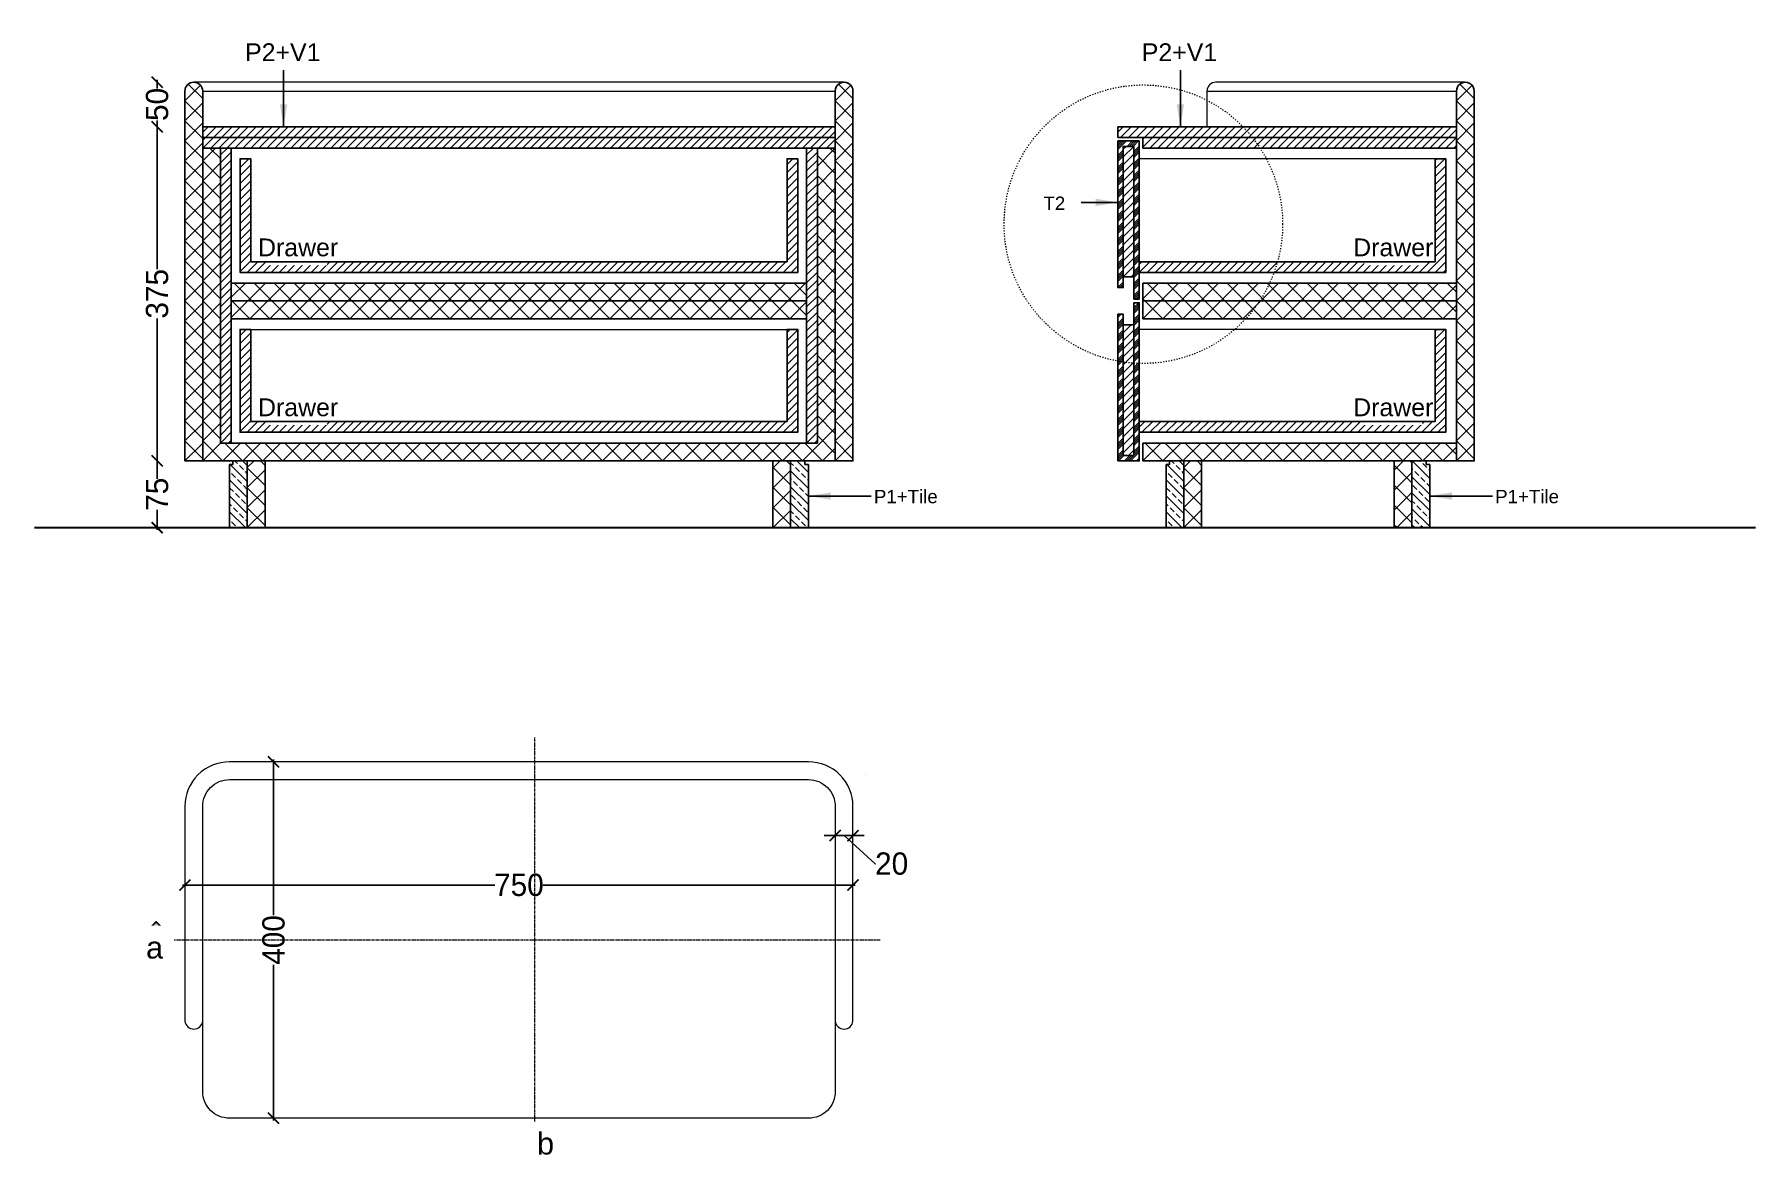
# Model space of a CAD drawing. Header units: millimetres. Extents: x 75500 to 345360, y -224327 to 19532.
# Drawn here: x 214718 to 216650, y -107131 to -105862 of the extents above; entities that cross this region are included whole.
import ezdxf

# ---------------------------------------------------------------- set-up
doc = ezdxf.new("R2010")
doc.units = ezdxf.units.MM
doc.header["$LTSCALE"] = 0.01
doc.linetypes.add('CENTER', pattern=[50.8, 31.75, -6.35, 6.35, -6.35])
doc.linetypes.add('ZWCAD_ISO03W100', pattern=[30, 12, -18])
for name, color, linetype, lineweight in [('A-Ele 6', 250, 'Continuous', 0), ('A-WALL', 7, 'Continuous', 30), ('furniture section', 7, 'Continuous', 25), ('hatch', 251, 'Continuous', 0), ('Lights', 14, 'Continuous', 20), ('text', 253, 'Continuous', 0)]:
    doc.layers.add(name, color=color, linetype=linetype, lineweight=lineweight)
doc.layers.add('e .05', color=253, linetype='Continuous')
doc.styles.add('Arial', font='arial.ttf')
doc.styles.add('ISOCP2', font='GOTHIC.TTF')
doc.styles.get("Standard").update_dxf_attribs({"font": 'arial.ttf'})
doc.dimstyles.new('77', dxfattribs={"dimscale": 0.25, "dimtxt": 130, "dimasz": 100, "dimexe": 5, "dimexo": 1, "dimgap": 0.25, "dimtad": 0, "dimdec": 0, "dimrnd": 5, "dimzin": 0, "dimdsep": 46, "dimtxsty": 'ISOCP2', "dimblk": 'ARCHTICK', "dimcen": 0, "dimdle": 100, "dimclrd": 1, "dimclre": 256, "dimclrt": 256, "dimazin": 0, "dimtm": 1e-09, "dimtfac": 1, "dimtdec": 0, "dimtmove": 1, "dimatfit": 0, "dimfxl": 1, "dimtolj": 1, "dimtzin": 12, "dimlwd": -1, "dimlwe": -1, "dimarcsym": 0})
doc.dimstyles.new('MIGCS IN MM 1 100', dxfattribs={"dimtxt": 40, "dimasz": 30, "dimexe": 180, "dimexo": 100, "dimgap": 25, "dimtad": 0, "dimdec": 0, "dimzin": 0, "dimdsep": 46, "dimtxsty": 'Standard', "dimblk": 'ARCHTICK', "dimcen": 150, "dimse1": 1, "dimse2": 1, "dimclrd": 3, "dimclre": 3, "dimclrt": 3, "dimadec": 0, "dimazin": 0, "dimtfac": 1, "dimtdec": 0, "dimtix": 1, "dimtmove": 2, "dimatfit": 3, "dimfxl": 1, "dimtolj": 1, "dimtzin": 0, "dimarcsym": 0})
pattern_1 = [(45, (215940.3803, -106133.917), (-4.49013, 4.49013), [])]
pattern_2 = [(45, (215934.38, -106145.917), (-6.7352, 6.7352), []), (45, (215936.625, -106145.917), (-6.7352, 6.7352), []), (45, (215938.87, -106145.917), (-6.7352, 6.7352), []), (45, (215941.1155, -106145.917), (-6.7352, 6.7352), [])]

# ---------------------------------------------------------------- blocks, each defined once
blk = doc.blocks.new('_ARCHTICK')
at = {"color": 0, "linetype": 'ByBlock', "const_width": 0.15}
blk.add_lwpolyline([(-0.5, -0.5), (0.5, 0.5)], dxfattribs=at)
blk = doc.blocks.new('*D366')
at = {"color": 1, "ltscale": 4, "transparency": 16777216}
for p, q in [((214986.6, -106675.7), (214986.6, -106850.2)), ((214986.6, -107080.7), (214986.6, -106906.2))]:
    blk.add_line(p, q, dxfattribs=at)
at = {"layer": 'Defpoints', "color": 0, "transparency": 16777216}
for p in [(215004.6, -106678.2), (214986.6, -107078.2), (215004.6, -107078.2)]:
    blk.add_point(p, dxfattribs=at)
at = {"color": 1, "transparency": 16777216, "xscale": 12.5, "yscale": 12.5, "zscale": 12.5}
for p, rotation in [((214986.6, -106678.2), 90), ((214986.6, -107078.2), 270)]:
    blk.add_blockref('_ARCHTICK', p, dxfattribs=dict(at, rotation=rotation))
at = {"transparency": 16777216, "insert": (214986.6, -106878.2), "char_height": 25, "attachment_point": 5, "rotation": 90, "style": 'ISOCP2'}
blk.add_mtext('\\A1;400', dxfattribs=at)
blk = doc.blocks.new('*D367')
at = {"color": 1, "ltscale": 4, "transparency": 16777216}
for p, q in [((214884.5, -106816.5), (215234.8, -106816.5)), ((215639.5, -106816.5), (215289.2, -106816.5))]:
    blk.add_line(p, q, dxfattribs=at)
at = {"layer": 'Defpoints', "color": 0, "transparency": 16777216}
for p in [(214887, -106816.5), (214887, -106888.2), (215637, -106888.2)]:
    blk.add_point(p, dxfattribs=at)
at = {"color": 1, "transparency": 16777216, "xscale": 12.5, "yscale": 12.5, "zscale": 12.5, "rotation": 180}
blk.add_blockref('_ARCHTICK', (214887, -106816.5), dxfattribs=at)
at = {"color": 1, "transparency": 16777216, "xscale": 12.5, "yscale": 12.5, "zscale": 12.5}
blk.add_blockref('_ARCHTICK', (215637, -106816.5), dxfattribs=at)
at = {"transparency": 16777216, "insert": (215262, -106816.5), "char_height": 25, "attachment_point": 5, "style": 'ISOCP2'}
blk.add_mtext('\\A1;750', dxfattribs=at)
blk = doc.blocks.new('*D365')
at = {"color": 1, "ltscale": 4, "transparency": 16777216}
for p, q in [((215617, -106761), (215604.5, -106761)), ((215617, -106761), (215637, -106761)), ((215662, -106792.6), (215627, -106761)), ((215637, -106761), (215649.5, -106761)), ((215662.1, -106792.6), (215662, -106792.6))]:
    blk.add_line(p, q, dxfattribs=at)
at = {"layer": 'Defpoints', "color": 0, "transparency": 16777216}
for p in [(215617, -106761), (215637, -106761), (215637, -106761)]:
    blk.add_point(p, dxfattribs=at)
at = {"color": 1, "transparency": 16777216, "xscale": 12.5, "yscale": 12.5, "zscale": 12.5}
blk.add_blockref('_ARCHTICK', (215617, -106761), dxfattribs=at)
at = {"color": 1, "transparency": 16777216, "xscale": 12.5, "yscale": 12.5, "zscale": 12.5, "rotation": 180}
blk.add_blockref('_ARCHTICK', (215637, -106761), dxfattribs=at)
at = {"transparency": 16777216, "insert": (215680.4, -106792.6), "char_height": 25, "attachment_point": 5, "style": 'ISOCP2'}
blk.add_mtext('\\A1;20', dxfattribs=at)
blk = doc.blocks.new('*D368')
at = {"color": 1, "ltscale": 4, "transparency": 16777216}
for p, q in [((214855.9, -105962.9), (214855.9, -106125.3)), ((214855.9, -106342.9), (214855.9, -106180.5))]:
    blk.add_line(p, q, dxfattribs=at)
at = {"layer": 'Defpoints', "color": 0, "transparency": 16777216}
for p in [(214907, -105965.4), (214855.9, -106340.4), (214907, -106340.4)]:
    blk.add_point(p, dxfattribs=at)
at = {"color": 1, "transparency": 16777216, "xscale": 12.5, "yscale": 12.5, "zscale": 12.5}
for p, rotation in [((214855.9, -105965.4), 90), ((214855.9, -106340.4), 270)]:
    blk.add_blockref('_ARCHTICK', p, dxfattribs=dict(at, rotation=rotation))
at = {"transparency": 16777216, "insert": (214855.9, -106152.9), "char_height": 25, "attachment_point": 5, "rotation": 90, "style": 'ISOCP2'}
blk.add_mtext('\\A1;375', dxfattribs=at)
blk = doc.blocks.new('*D369')
at = {"color": 1, "ltscale": 4, "transparency": 16777216}
for p, q in [((214855.9, -105912.9), (214855.9, -105922.3)), ((214855.9, -105967.9), (214855.9, -105958.5))]:
    blk.add_line(p, q, dxfattribs=at)
at = {"layer": 'Defpoints', "color": 0, "transparency": 16777216}
for p in [(214855.9, -105915.4), (214907, -105915.4), (214907, -105965.4)]:
    blk.add_point(p, dxfattribs=at)
at = {"color": 1, "transparency": 16777216, "xscale": 12.5, "yscale": 12.5, "zscale": 12.5}
for p, rotation in [((214855.9, -105915.4), 90), ((214855.9, -105965.4), 270)]:
    blk.add_blockref('_ARCHTICK', p, dxfattribs=dict(at, rotation=rotation))
at = {"transparency": 16777216, "insert": (214855.9, -105940.4), "char_height": 25, "attachment_point": 5, "rotation": 90, "style": 'ISOCP2'}
blk.add_mtext('\\A1;50', dxfattribs=at)
blk = doc.blocks.new('*D373')
at = {"color": 1, "ltscale": 4, "transparency": 16777216}
for p, q in [((214855.9, -106337.9), (214855.9, -106360.6)), ((214855.9, -106417.9), (214855.9, -106395.3))]:
    blk.add_line(p, q, dxfattribs=at)
at = {"layer": 'Defpoints', "color": 0, "transparency": 16777216}
for p in [(214855.9, -106340.4), (214977, -106340.4), (214977, -106415.4)]:
    blk.add_point(p, dxfattribs=at)
at = {"color": 1, "transparency": 16777216, "xscale": 12.5, "yscale": 12.5, "zscale": 12.5}
for p, rotation in [((214855.9, -106340.4), 90), ((214855.9, -106415.4), 270)]:
    blk.add_blockref('_ARCHTICK', p, dxfattribs=dict(at, rotation=rotation))
at = {"transparency": 16777216, "insert": (214855.9, -106377.9), "char_height": 25, "attachment_point": 5, "rotation": 90, "style": 'ISOCP2'}
blk.add_mtext('\\A1;75', dxfattribs=at)
blk = doc.blocks.new('jyhtgrefdwas-flat-38-flat-1-flat-1')
at = {"layer": 'Lights', "lineweight": 30, "ltscale": 300}
h = blk.add_hatch(color=256, dxfattribs=at)
h.dxf.hatch_style = 1
h.paths.add_polyline_path([(-27.8, 0), (0, 27.8), (27.8, 0)])
blk.add_lwpolyline([(-27.8, 0), (0, 27.8), (27.8, 0), (-27.8, 0)], dxfattribs=at)

msp = doc.modelspace()

# ---------------------------------------------------------------- hatches: boundary and pattern name
at = {"layer": 'hatch'}
h = msp.add_hatch(dxfattribs=at)
h.set_pattern_fill('ANSI37', color=256, scale=5, angle=360)
h.set_pattern_definition([(45, (214886.963, -106340.417), (-11.2253, 11.2253), []), (135, (214886.963, -106340.417), (-11.2253, -11.2253), [])])
edge = h.paths.add_edge_path()
edge.add_line((214887, -106340.4), (214887, -105925.4))
edge.add_ellipse((214897, -105925.4), major_axis=(-10, 0), ratio=1, start_angle=180, end_angle=360, ccw=False)
edge.add_line((214907, -105925.4), (214907, -106340.4))
edge.add_line((214907, -106340.4), (214887, -106340.4))
h = msp.add_hatch(dxfattribs=at)
h.set_pattern_fill('ANSI37', color=256, scale=5, angle=360)
h.set_pattern_definition([(45, (215616.962, -106340.417), (-11.2253, 11.2253), []), (135, (215616.962, -106340.417), (-11.2253, -11.2253), [])])
edge = h.paths.add_edge_path()
edge.add_line((215617, -106340.4), (215617, -105925.5))
edge.add_ellipse((215627, -105925.4), major_axis=(-10, 0), ratio=1, start_angle=539.2648, end_angle=720.7352, ccw=False)
edge.add_line((215637, -105925.5), (215637, -106340.4))
edge.add_line((215637, -106340.4), (215617, -106340.4))
h = msp.add_hatch(dxfattribs=at)
h.set_pattern_fill('ANSI37', color=256, scale=5, angle=360)
h.set_pattern_definition([(45, (216314.38, -106340.417), (-11.2253, 11.2253), []), (135, (216314.38, -106340.417), (-11.2253, -11.2253), [])])
edge = h.paths.add_edge_path()
edge.add_line((216314.4, -106340.4), (216314.4, -105925.5))
edge.add_ellipse((216324.4, -105925.4), major_axis=(-10, 0), ratio=1, start_angle=539.2648, end_angle=720.7352, ccw=False)
edge.add_line((216334.4, -105925.5), (216334.4, -106340.4))
edge.add_line((216334.4, -106340.4), (216314.4, -106340.4))
h = msp.add_hatch(dxfattribs=at)
h.set_pattern_fill('ANSI31', color=256, scale=2)
h.set_pattern_definition([(45, (214906.963, -105989.417), (-4.49013, 4.49013), [])])
h.paths.add_polyline_path([(214907, -105965.4), (214907, -105977.4), (215617, -105977.4), (215617, -105965.4)])
h.paths.add_polyline_path([(214907, -105977.4), (214907, -105989.4), (215617, -105989.4), (215617, -105977.4)])
h = msp.add_hatch(dxfattribs=at)
h.set_pattern_fill('ANSI31', color=256, scale=2)
h.set_pattern_definition([(45, (215934.3803, -105989.417), (-4.49013, 4.49013), [])])
h.paths.add_polyline_path([(215934.4, -105965.4), (215934.4, -105977.4), (216314.4, -105977.4), (216314.4, -105965.4)])
h.paths.add_polyline_path([(215962.4, -105977.4), (215962.4, -105989.4), (216314.4, -105989.4), (216314.4, -105977.4)])
h = msp.add_hatch(dxfattribs=at)
h.set_pattern_fill('ANSI37', color=256, scale=5, angle=360)
h.set_pattern_definition([(45, (214906.963, -106340.417), (-11.22532, 11.22532), []), (135, (214906.963, -106340.417), (-11.22532, -11.22532), [])])
h.paths.add_polyline_path([(214907, -105989.4), (214907, -106340.4), (215617, -106340.4), (215617, -105989.4), (215597, -105989.4), (215597, -106320.4), (214927, -106320.4), (214927, -105989.4)])
h = msp.add_hatch(dxfattribs=at)
h.set_pattern_fill('ANSI31', color=256, scale=2)
h.set_pattern_definition([(45, (214926.963, -106320.417), (-4.49013, 4.49013), [])])
h.paths.add_polyline_path([(214927, -105989.4), (214927, -106320.4), (214939, -106320.4), (214939, -105989.4)])
h = msp.add_hatch(dxfattribs=at)
h.set_pattern_fill('ANSI31', color=256, scale=2)
h.set_pattern_definition([(45, (215584.963, -106320.417), (-4.49013, 4.49013), [])])
h.paths.add_polyline_path([(215585, -105989.4), (215585, -106320.4), (215597, -106320.4), (215597, -105989.4)])
h = msp.add_hatch(dxfattribs=at)
h.set_pattern_fill('ANSI34', color=256, scale=0.5)
h.set_pattern_definition(pattern_2)
h.paths.add_polyline_path([(215934.4, -105981.4), (215934.4, -106145.9), (215940.4, -106145.9), (215940.4, -105987.4), (215952.4, -105987.4), (215952.4, -106158.9), (215958.4, -106158.9), (215958.4, -105981.4)])
h = msp.add_hatch(dxfattribs=at)
h.set_pattern_fill('ANSI31', color=256, scale=2)
h.set_pattern_definition(pattern_1)
h.paths.add_polyline_path([(215940.4, -105987.4), (215940.4, -106133.9), (215952.4, -106133.9), (215952.4, -105987.4)])
h = msp.add_hatch(dxfattribs=at)
h.set_pattern_fill('ANSI31', color=256, scale=2)
h.set_pattern_definition([(45, (214938.963, -106128.917), (-4.49013, 4.49013), [])])
h.paths.add_polyline_path([(214949, -106128.9), (214949, -106001.4), (214961, -106001.4), (214961, -106116.9), (215563, -106116.9), (215563, -106001.4), (215575, -106001.4), (215575, -106128.9)])
h = msp.add_hatch(dxfattribs=at)
h.set_pattern_fill('ANSI31', color=256, scale=2)
h.set_pattern_definition([(45, (215958.3803, -106128.917), (-4.49013, 4.49013), [])])
h.paths.add_polyline_path([(215958.4, -106116.9), (215958.4, -106128.9), (216302.4, -106128.9), (216302.4, -106001.4), (216290.4, -106001.4), (216290.4, -106116.9)])
h = msp.add_hatch(dxfattribs=at)
h.set_pattern_fill('ANSI37', color=256, scale=5, angle=360)
h.set_pattern_definition([(45, (214914.963, -106180.917), (-11.22532, 11.22532), []), (135, (214914.963, -106180.917), (-11.22532, -11.22532), [])])
h.paths.add_polyline_path([(214939, -106140.9), (214939, -106160.9), (215585, -106160.9), (215585, -106140.9)])
h.paths.add_polyline_path([(214939, -106160.9), (214939, -106180.9), (215585, -106180.9), (215585, -106160.9)])
h = msp.add_hatch(dxfattribs=at)
h.set_pattern_fill('ANSI37', color=256, scale=5, angle=360)
h.set_pattern_definition([(45, (215962.38, -106180.917), (-11.2253, 11.2253), []), (135, (215962.38, -106180.917), (-11.2253, -11.2253), [])])
h.paths.add_polyline_path([(215962.4, -106140.9), (215962.4, -106160.9), (216314.4, -106160.9), (216314.4, -106140.9)])
h.paths.add_polyline_path([(215962.4, -106160.9), (215962.4, -106180.9), (216314.4, -106180.9), (216314.4, -106160.9)])
h = msp.add_hatch(dxfattribs=at)
h.set_pattern_fill('ANSI34', color=256, scale=0.5)
h.set_pattern_definition(pattern_2)
h.paths.add_polyline_path([(215934.4, -106340.4), (215934.4, -106175.9), (215940.4, -106175.9), (215940.4, -106334.4), (215952.4, -106334.4), (215952.4, -106162.9), (215958.4, -106162.9), (215958.4, -106340.4)])
h = msp.add_hatch(dxfattribs=at)
h.set_pattern_fill('ANSI31', color=256, scale=2)
h.set_pattern_definition(pattern_1)
h.paths.add_polyline_path([(215940.4, -106334.4), (215940.4, -106187.9), (215952.4, -106187.9), (215952.4, -106334.4)])
h = msp.add_hatch(dxfattribs=at)
h.set_pattern_fill('ANSI31', color=256, scale=2)
h.set_pattern_definition([(45, (214938.963, -106308.417), (-4.49013, 4.49013), [])])
h.paths.add_polyline_path([(214949, -106308.4), (214949, -106192.9), (214961, -106192.9), (214961, -106296.4), (215563, -106296.4), (215563, -106192.9), (215575, -106192.9), (215575, -106308.4)])
h = msp.add_hatch(dxfattribs=at)
h.set_pattern_fill('ANSI31', color=256, scale=2)
h.set_pattern_definition([(45, (215958.3803, -106320.417), (-4.49013, 4.49013), [])])
h.paths.add_polyline_path([(215958.4, -106296.4), (215958.4, -106308.4), (216302.4, -106308.4), (216302.4, -106192.9), (216290.4, -106192.9), (216290.4, -106296.4)])
h = msp.add_hatch(dxfattribs=at)
h.set_pattern_fill('ANSI37', color=256, scale=5, angle=360)
h.set_pattern_definition([(45, (215962.38, -106340.417), (-11.2253, 11.2253), []), (135, (215962.38, -106340.417), (-11.2253, -11.2253), [])])
h.paths.add_polyline_path([(215962.4, -106320.4), (215962.4, -106340.4), (216314.4, -106340.4), (216314.4, -106320.4)])
h = msp.add_hatch(dxfattribs=at)
h.set_pattern_fill('ANSI33', color=256, scale=2, angle=90)
h.set_pattern_definition([(135, (214936.963, -106415.417), (-8.9803, -8.9803), []), (135, (214936.963, -106406.437), (-8.9803, -8.9803), [6.35, -3.175])])
h.paths.add_polyline_path([(214937, -106344.4), (214937, -106415.4), (214957, -106415.4), (214957, -106340.4), (214941, -106340.4), (214941, -106344.4)])
h = msp.add_hatch(dxfattribs=at)
h.set_pattern_fill('ANSI37', color=256, scale=5, angle=360)
h.set_pattern_definition([(45, (214956.963, -106415.417), (-11.2253, 11.2253), []), (135, (214956.963, -106415.417), (-11.2253, -11.2253), [])])
h.paths.add_polyline_path([(214957, -106340.4), (214957, -106415.4), (214977, -106415.4), (214977, -106340.4)])
h = msp.add_hatch(dxfattribs=at)
h.set_pattern_fill('ANSI37', color=256, scale=5, angle=180)
h.set_pattern_definition([(45, (215435.314, -106415.417), (-11.2253, 11.2253), []), (135, (215435.314, -106415.417), (-11.2253, -11.2253), [])])
h.paths.add_polyline_path([(215547, -106340.4), (215547, -106415.4), (215567, -106415.4), (215567, -106340.4)])
h = msp.add_hatch(dxfattribs=at)
h.set_pattern_fill('ANSI33', color=256, scale=2, angle=90)
h.set_pattern_definition([(135, (215415.314, -106415.417), (-8.98026, -8.98026), []), (135, (215415.314, -106406.437), (-8.98026, -8.98026), [6.35, -3.175])])
h.paths.add_polyline_path([(215567, -106340.4), (215567, -106415.4), (215587, -106415.4), (215587, -106344.4), (215583, -106344.4), (215583, -106340.4)])
h = msp.add_hatch(dxfattribs=at)
h.set_pattern_fill('ANSI33', color=256, scale=2, angle=90)
h.set_pattern_definition([(135, (215988.38, -106415.417), (-8.9803, -8.9803), []), (135, (215988.38, -106406.437), (-8.9803, -8.9803), [6.35, -3.175])])
h.paths.add_polyline_path([(215988.4, -106344.4), (215988.4, -106415.4), (216008.4, -106415.4), (216008.4, -106340.4), (215992.4, -106340.4), (215992.4, -106344.4)])
h = msp.add_hatch(dxfattribs=at)
h.set_pattern_fill('ANSI37', color=256, scale=5, angle=360)
h.set_pattern_definition([(45, (216008.38, -106415.417), (-11.2253, 11.2253), []), (135, (216008.38, -106415.417), (-11.2253, -11.2253), [])])
h.paths.add_polyline_path([(216008.4, -106340.4), (216008.4, -106415.4), (216028.4, -106415.4), (216028.4, -106340.4)])
h = msp.add_hatch(dxfattribs=at)
h.set_pattern_fill('ANSI37', color=256, scale=5, angle=180)
h.set_pattern_definition([(45, (216000.38, -106415.417), (-11.2253, 11.2253), []), (135, (216000.38, -106415.417), (-11.2253, -11.2253), [])])
h.paths.add_polyline_path([(216244.4, -106340.4), (216244.4, -106415.4), (216264.4, -106415.4), (216264.4, -106340.4)])
h = msp.add_hatch(dxfattribs=at)
h.set_pattern_fill('ANSI33', color=256, scale=2, angle=90)
h.set_pattern_definition([(135, (215980.38, -106415.417), (-8.98026, -8.98026), []), (135, (215980.38, -106406.437), (-8.98026, -8.98026), [6.35, -3.175])])
h.paths.add_polyline_path([(216264.4, -106340.4), (216264.4, -106415.4), (216284.4, -106415.4), (216284.4, -106344.4), (216280.4, -106344.4), (216280.4, -106340.4)])

# ---------------------------------------------------------------- linework, layer by layer
at = {"ltscale": 4}
msp.add_line((215651.3, -106693.7), (215651.3, -106693.7), dxfattribs=at)
at = {"layer": 'A-WALL'}
msp.add_line((214718.1, -106415.4), (216650.2, -106415.4), dxfattribs=at)
at = {"layer": 'e .05', "linetype": 'Continuous', "lineweight": 5}
msp.add_line((214961, -106192.9), (215563, -106192.9), dxfattribs=at)
for points in [[(214907, -106969.2), (214907, -106728.2, -0.414214), (214937, -106698.2), (215587, -106698.2, -0.414214), (215617, -106728.2), (215617, -106969.2, 0.900618), (215637, -106969.2), (215637, -106728.2, 0.414214), (215587, -106678.2), (214937, -106678.2, 0.414214), (214887, -106728.2), (214887, -106969.2, 0.900618)], [(215587, -107078.2), (214937, -107078.2, -0.414214), (214907, -107048.2), (214907, -106728.2, -0.414214), (214937, -106698.2), (215587, -106698.2, -0.414214), (215617, -106728.2), (215617, -107048.2, -0.414214)]]:
    msp.add_lwpolyline(points, format="xyb", close=True, dxfattribs=at)
at = {"layer": 'furniture section'}
for points in [[(214887, -106340.4), (214907, -106340.4), (214907, -105925.4, 1), (214887, -105925.4)], [(215617, -106340.4), (215637, -106340.4), (215637, -105925.5, 1.012914), (215617, -105925.5)], [(216314.4, -106340.4), (216334.4, -106340.4), (216334.4, -105925.5, 1.012914), (216314.4, -105925.5)]]:
    msp.add_lwpolyline(points, format="xyb", close=True, dxfattribs=at)
for points in [[(214907, -105965.4), (215617, -105965.4), (215617, -105977.4), (214907, -105977.4)], [(215934.4, -105965.4), (216314.4, -105965.4), (216314.4, -105977.4), (215934.4, -105977.4)], [(214907, -105977.4), (215617, -105977.4), (215617, -105989.4), (214907, -105989.4)], [(214927, -105989.4), (214939, -105989.4), (214939, -106320.4), (214927, -106320.4)], [(215585, -105989.4), (215597, -105989.4), (215597, -106320.4), (215585, -106320.4)], [(215934.4, -105981.4), (215958.4, -105981.4), (215958.4, -106158.9), (215952.4, -106158.9), (215952.4, -105987.4), (215940.4, -105987.4), (215940.4, -106145.9), (215934.4, -106145.9)], [(215940.4, -105987.4), (215952.4, -105987.4), (215952.4, -106133.9), (215940.4, -106133.9)], [(215962.4, -105977.4), (216314.4, -105977.4), (216314.4, -105989.4), (215962.4, -105989.4)], [(214939, -106140.9), (215585, -106140.9), (215585, -106160.9), (214939, -106160.9)], [(215962.4, -106140.9), (216314.4, -106140.9), (216314.4, -106160.9), (215962.4, -106160.9)], [(214939, -106160.9), (215585, -106160.9), (215585, -106180.9), (214939, -106180.9)], [(215934.4, -106340.4), (215958.4, -106340.4), (215958.4, -106162.9), (215952.4, -106162.9), (215952.4, -106334.4), (215940.4, -106334.4), (215940.4, -106175.9), (215934.4, -106175.9)], [(215962.4, -106160.9), (216314.4, -106160.9), (216314.4, -106180.9), (215962.4, -106180.9)], [(215940.4, -106334.4), (215952.4, -106334.4), (215952.4, -106187.9), (215940.4, -106187.9)], [(215962.4, -106320.4), (216314.4, -106320.4), (216314.4, -106340.4), (215962.4, -106340.4)], [(214937, -106344.4), (214941, -106344.4), (214941, -106340.4), (214957, -106340.4), (214957, -106415.4), (214937, -106415.4)], [(214957, -106340.4), (214977, -106340.4), (214977, -106415.4), (214957, -106415.4)], [(215567, -106340.4), (215547, -106340.4), (215547, -106415.4), (215567, -106415.4)], [(215587, -106344.4), (215583, -106344.4), (215583, -106340.4), (215567, -106340.4), (215567, -106415.4), (215587, -106415.4)], [(215988.4, -106344.4), (215992.4, -106344.4), (215992.4, -106340.4), (216008.4, -106340.4), (216008.4, -106415.4), (215988.4, -106415.4)], [(216008.4, -106340.4), (216028.4, -106340.4), (216028.4, -106415.4), (216008.4, -106415.4)], [(216264.4, -106340.4), (216244.4, -106340.4), (216244.4, -106415.4), (216264.4, -106415.4)], [(216284.4, -106344.4), (216280.4, -106344.4), (216280.4, -106340.4), (216264.4, -106340.4), (216264.4, -106415.4), (216284.4, -106415.4)]]:
    msp.add_lwpolyline(points, close=True, dxfattribs=at)
at = {"layer": 'hatch'}
for p, q in [((215627, -105915.4), (214897, -105915.4)), ((216324.4, -105915.4), (216044.4, -105915.4)), ((214907, -105925.4), (215617, -105925.5)), ((216034.4, -105925.4), (216314.4, -105925.5)), ((216034.4, -105925.4), (216034.4, -105965.4)), ((216290.4, -106001.4), (215958.4, -106001.4)), ((216290.4, -106192.9), (215958.4, -106192.9))]:
    msp.add_line(p, q, dxfattribs=at)
msp.add_arc((216044.4, -105925.4), 10, 90, 180, dxfattribs=at)
at = {"layer": 'Lights', "linetype": 'CENTER', "ltscale": 10}
for p, q in [((215279.9, -107122.8), (215279.9, -106650.8)), ((214837.4, -106878.1), (215667.5, -106878.1))]:
    msp.add_line(p, q, dxfattribs=at)

# ---------------------------------------------------------------- block references
at = {"layer": 'Lights', "linetype": 'CENTER', "ltscale": 10, "xscale": 0.617995330133231, "yscale": 0.617995330133231, "zscale": 0.617995330133231}
for p, rotation in [((214854.6, -106875), 360), ((215276.8, -107105.6), 89.99999999999999)]:
    msp.add_blockref('jyhtgrefdwas-flat-38-flat-1-flat-1', p, dxfattribs=dict(at, rotation=rotation))

# ---------------------------------------------------------------- dimensions: what is measured, and where the dimension line sits
at = {"ltscale": 4}
for p1, p2, distance, picture, middle in [((214907, -105965.4), (214907, -105915.4), 51.1, '*D369', (214855.9, -105940.4)), ((214907, -105965.4), (214907, -106340.4), -51.1, '*D368', (214855.9, -106152.9)), ((214977, -106415.4), (214977, -106340.4), 121.1, '*D373', (214855.9, -106377.9)), ((215004.6, -106678.2), (215004.6, -107078.2), -18, '*D366', (214986.6, -106878.2)), ((215637, -106888.2), (214887, -106888.2), -71.8, '*D367', (215262, -106816.5))]:
    dim = msp.add_aligned_dim(p1=p1, p2=p2, distance=distance, dimstyle='77', override={"dimtxt": 100, "dimasz": 50, "dimpost": '\\X', "dimblk": 'ARCHTICK', "dimdle": 10, "dimse1": 1, "dimse2": 1, "dimclre": 253}, dxfattribs=at)
    dim.commit()
    dim.dimension.update_dxf_attribs({"geometry": picture, "text_midpoint": middle})
dim = msp.add_linear_dim(base=(215637, -106761), p1=(215617, -106761), p2=(215637, -106761), angle=0, dimstyle='77', override={"dimtxt": 100, "dimasz": 50, "dimpost": '\\X', "dimblk": 'ARCHTICK', "dimdle": 10, "dimse1": 1, "dimse2": 1, "dimclre": 253}, dxfattribs=at)
dim.commit()
dim.dimension.update_dxf_attribs({"geometry": '*D365', "text_midpoint": (215662.2, -106792.6), "dimtype": 161})

# ---------------------------------------------------------------- leaders
at = {"layer": 'text'}
for points in [[(214997.8, -105965.4), (214997.8, -105893.5)], [(216004.5, -105965.4), (216004.5, -105893.5)], [(215934.4, -106050.3), (215880.3, -106050.3)], [(215587, -106379.9), (215657.3, -106379.9)], [(216284.4, -106379.9), (216354.8, -106379.9)]]:
    msp.add_leader(points, dimstyle='MIGCS IN MM 1 100', override={"dimasz": 25, "dimgap": 20, "dimclrd": 256}, dxfattribs=at)

# ---------------------------------------------------------------- next in the draw order: texts
at = {"lineweight": 0, "transparency": 33554687, "width": 45.028, "attachment_point": 7, "bg_fill": 2}
for s, insert, char_height in [('\\pxqc;P2+V1', (214974.4, -105891.8), 20), ('\\pxqc;P2+V1', (215981, -105891.8), 20), ('\\pxqc;T2', (215840.5, -106058.8), 15), ('\\pxqc;Drawer', (214991.6, -106111.1), 20), ('\\pxqc;Drawer', (216221, -106111.1), 20), ('\\pxqc;Drawer', (214991.6, -106290.6), 20), ('\\pxqc;Drawer', (216221, -106290.6), 20), ('\\pxqc;P1+Tile', (215673.8, -106388.2), 15), ('\\pxqc;P1+Tile', (216371.2, -106388.2), 15)]:
    msp.add_mtext(s, dxfattribs=dict(at, insert=insert, char_height=char_height))
at = {"layer": 'Lights', "linetype": 'CENTER', "ltscale": 10, "char_height": 24.7, "width": 75.269, "attachment_point": 3, "style": 'Arial', "bg_fill": 2}
for s, insert in [('a', (214862.6, -106874.3)), ('b', (215301.5, -107094.3))]:
    msp.add_mtext(s, dxfattribs=dict(at, insert=insert))

# ---------------------------------------------------------------- next in the draw order: linework, layer by layer
at = {"layer": 'A-Ele 6', "color": 14, "linetype": 'ZWCAD_ISO03W100', "ltscale": 10}
msp.add_circle((215963, -106074.8), 156.3, dxfattribs=at)
at = {"layer": 'furniture section'}
for points in [[(214907, -105989.4), (214927, -105989.4), (214927, -106320.4), (215597, -106320.4), (215597, -105989.4), (215617, -105989.4), (215617, -106340.4), (214907, -106340.4)], [(214961, -106001.4), (214961, -106116.9), (215563, -106116.9), (215563, -106001.4), (215575, -106001.4), (215575, -106128.9), (214949, -106128.9), (214949, -106001.4)], [(215958.4, -106116.9), (216290.4, -106116.9), (216290.4, -106001.4), (216302.4, -106001.4), (216302.4, -106128.9), (215958.4, -106128.9)], [(214961, -106192.9), (214961, -106296.4), (215563, -106296.4), (215563, -106192.9), (215575, -106192.9), (215575, -106308.4), (214949, -106308.4), (214949, -106192.9)], [(215958.4, -106296.4), (216290.4, -106296.4), (216290.4, -106192.9), (216302.4, -106192.9), (216302.4, -106308.4), (215958.4, -106308.4)]]:
    msp.add_lwpolyline(points, close=True, dxfattribs=at)

doc.saveas('drawing.dxf')
